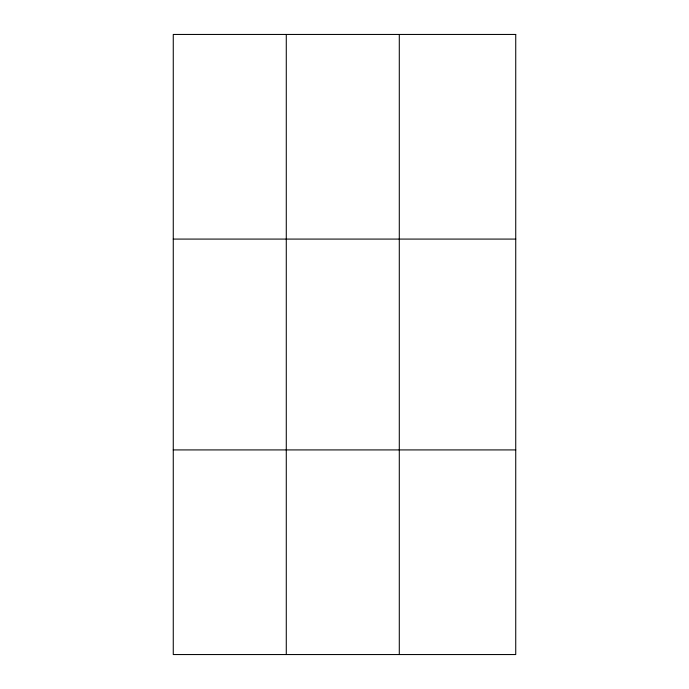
<?xml version="1.0" encoding="UTF-8"?>
<svg xmlns="http://www.w3.org/2000/svg" width="689" height="689" viewBox="0 0 689 689"><rect width="100%" height="100%" fill="white"/><g stroke="black" fill="none" stroke-linecap="round" stroke-linejoin="round"><path stroke-width="1.03" d="M286.279 654.55L286.279 34.45M399.293 654.55L399.293 34.45M173.266 239.083L515.734 239.083M173.266 449.917L515.734 449.917M515.734 34.45L173.266 34.45L173.266 654.55L515.734 654.55L515.734 34.45"/></g></svg>
